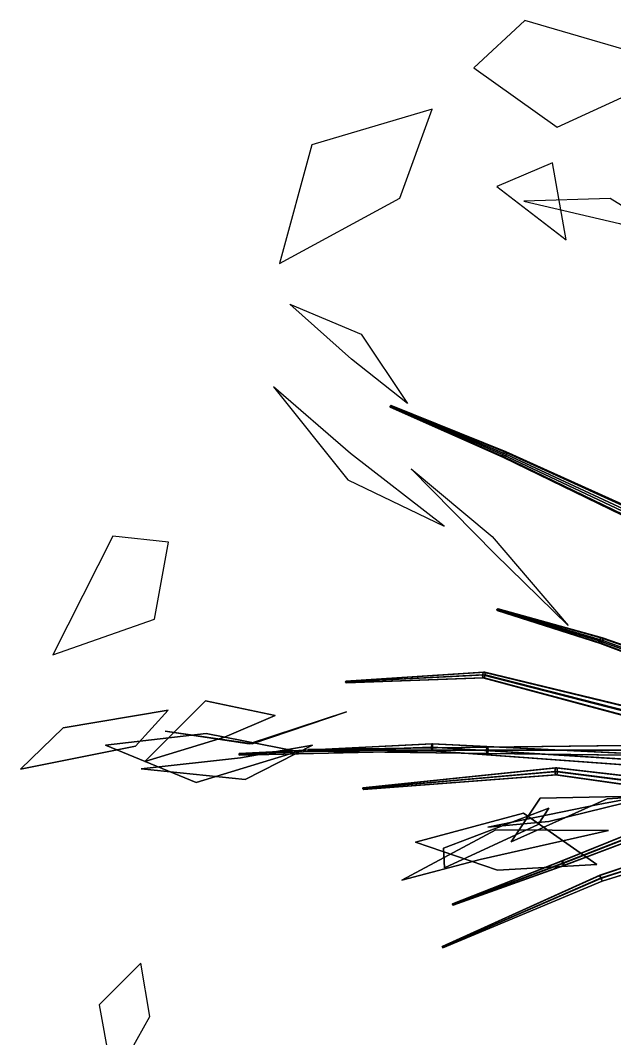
# Model space of a CAD drawing. Extents: x -4.17 to 3.96, y -4.63 to 4.19.
# Drawn here: x -4.17 to -1.18, y -1.49 to 3.65 of the extents above; entities that cross this region are included whole.
import ezdxf

# ---------------------------------------------------------------- set-up
doc = ezdxf.new("R2010")
doc.units = 0
doc.header["$MEASUREMENT"] = 0
for name, color, linetype in [('2D_PLAN', 7, 'CONTINUOUS'), ('BARK_DEC3', 35, 'CONTINUOUS'), ('LEAVES_DEC3', 64, 'CONTINUOUS')]:
    doc.layers.add(name, color=color, linetype=linetype)

msp = doc.modelspace()

# ---------------------------------------------------------------- linework, layer by layer
at = {"layer": '2D_PLAN'}
for p, q in [((-1.6322, 3.6469), (-1.8887, 3.4078)), ((-0.8161, 3.4078), (-1.6322, 3.6469)), ((-1.8887, 3.4078), (-1.469, 3.1089)), ((-1.469, 3.1089), (-0.8161, 3.4078)), ((-2.0986, 3.1986), (-2.7048, 3.0192)), ((-2.2618, 2.7502), (-2.0986, 3.1986)), ((-2.7048, 3.0192), (-2.868, 2.4213)), ((-1.4923, 2.9295), (-1.7721, 2.8099)), ((-1.4223, 2.5409), (-1.4923, 2.9295)), ((-1.7721, 2.8099), (-1.4223, 2.5409)), ((-2.868, 2.4213), (-2.2618, 2.7502)), ((-3.7074, 1.0462), (-4.0105, 0.4484)), ((-3.4276, 1.0164), (-3.7074, 1.0462)), ((-3.4976, 0.6278), (-3.4276, 1.0164)), ((-4.0105, 0.4484), (-3.4976, 0.6278)), ((-3.5675, -1.106), (-3.7773, -1.3152)), ((-3.5209, -1.375), (-3.5675, -1.106)), ((-3.7773, -1.3152), (-3.7074, -1.7039)), ((-3.7074, -1.7039), (-3.5209, -1.375))]:
    msp.add_line(p, q, dxfattribs=at)
at = {"layer": 'BARK_DEC3'}
for points in [[(-2.3102, 1.7018, 5.8396), (-2.3076, 1.7059, 5.8408), (-1.7345, 1.4721, 5.3994), (-1.7432, 1.4583, 5.3955)], [(-2.3098, 1.6977, 5.8424), (-2.3102, 1.7018, 5.8396), (-1.7432, 1.4583, 5.3955), (-1.7426, 1.4449, 5.4056)], [(-2.3068, 1.6977, 5.8464), (-2.3098, 1.6977, 5.8424), (-1.7426, 1.4449, 5.4056), (-1.7334, 1.4453, 5.4195)], [(-2.3076, 1.7059, 5.8408), (-2.3046, 1.7059, 5.8448), (-1.7252, 1.4724, 5.4134), (-1.7345, 1.4721, 5.3994)], [(-2.3042, 1.7018, 5.8476), (-2.3068, 1.6977, 5.8464), (-1.7334, 1.4453, 5.4195), (-1.7247, 1.459, 5.4234)], [(-2.3046, 1.7059, 5.8448), (-2.3042, 1.7018, 5.8476), (-1.7247, 1.459, 5.4234), (-1.7252, 1.4724, 5.4134)], [(-1.7432, 1.4583, 5.3955), (-1.7345, 1.4721, 5.3994), (-0.8801, 1.0836, 4.9215), (-0.9002, 1.0605, 4.9149)], [(-1.7426, 1.4449, 5.4056), (-1.7432, 1.4583, 5.3955), (-0.9002, 1.0605, 4.9149), (-0.9028, 1.0363, 4.934)], [(-1.7334, 1.4453, 5.4195), (-1.7426, 1.4449, 5.4056), (-0.9028, 1.0363, 4.934), (-0.8853, 1.035, 4.9597)], [(-1.7345, 1.4721, 5.3994), (-1.7252, 1.4724, 5.4134), (-0.8625, 1.0824, 4.9472), (-0.8801, 1.0836, 4.9215)], [(-1.7247, 1.459, 5.4234), (-1.7334, 1.4453, 5.4195), (-0.8853, 1.035, 4.9597), (-0.8651, 1.0581, 4.9664)], [(-1.7252, 1.4724, 5.4134), (-1.7247, 1.459, 5.4234), (-0.8651, 1.0581, 4.9664), (-0.8625, 1.0824, 4.9472)], [(-1.7721, 0.6772, 7.2292), (-1.7697, 0.6815, 7.2304), (-1.2489, 0.5342, 6.7368), (-1.2562, 0.5202, 6.7324)], [(-1.7711, 0.673, 7.2316), (-1.7721, 0.6772, 7.2292), (-1.2562, 0.5202, 6.7324), (-1.2547, 0.507, 6.7422)], [(-1.7677, 0.673, 7.2353), (-1.7711, 0.673, 7.2316), (-1.2547, 0.507, 6.7422), (-1.2461, 0.5078, 6.7564)], [(-1.7697, 0.6815, 7.2304), (-1.7663, 0.6815, 7.234), (-1.2403, 0.5349, 6.751), (-1.2489, 0.5342, 6.7368)], [(-1.7653, 0.6772, 7.2365), (-1.7677, 0.673, 7.2353), (-1.2461, 0.5078, 6.7564), (-1.2389, 0.5217, 6.7607)], [(-1.7663, 0.6815, 7.234), (-1.7653, 0.6772, 7.2365), (-1.2389, 0.5217, 6.7607), (-1.2403, 0.5349, 6.751)], [(-1.2562, 0.5202, 6.7324), (-1.2489, 0.5342, 6.7368), (-0.4274, 0.2489, 6.4701), (-0.4409, 0.2262, 6.4595)], [(-1.2547, 0.507, 6.7422), (-1.2562, 0.5202, 6.7324), (-0.4409, 0.2262, 6.4595), (-0.4446, 0.2031, 6.4756)], [(-1.2489, 0.5342, 6.7368), (-1.2403, 0.5349, 6.751), (-0.4174, 0.2484, 6.4967), (-0.4274, 0.2489, 6.4701)], [(-1.2389, 0.5217, 6.7607), (-1.2461, 0.5078, 6.7564), (-0.4346, 0.2026, 6.5022), (-0.421, 0.2253, 6.5128)], [(-1.2403, 0.5349, 6.751), (-1.2389, 0.5217, 6.7607), (-0.421, 0.2253, 6.5128), (-0.4174, 0.2484, 6.4967)], [(-1.2461, 0.5078, 6.7564), (-1.2547, 0.507, 6.7422), (-0.4446, 0.2031, 6.4756), (-0.4346, 0.2026, 6.5022)], [(-2.5352, 0.3126, 7.1589), (-2.5343, 0.3169, 7.1612), (-1.84, 0.3621, 6.825), (-1.8445, 0.3474, 6.8177)], [(-2.5343, 0.3169, 7.1612), (-2.5322, 0.3169, 7.1657), (-1.8337, 0.362, 6.8407), (-1.84, 0.3621, 6.825)], [(-2.5322, 0.3169, 7.1657), (-2.5309, 0.3126, 7.1679), (-1.8319, 0.3473, 6.8491), (-1.8337, 0.362, 6.8407)], [(-1.8445, 0.3474, 6.8177), (-1.84, 0.3621, 6.825), (-0.9527, 0.147, 6.5227), (-0.9618, 0.1216, 6.5101)], [(-1.84, 0.3621, 6.825), (-1.8337, 0.362, 6.8407), (-0.9431, 0.1469, 6.5508), (-0.9527, 0.147, 6.5227)], [(-1.8337, 0.362, 6.8407), (-1.8319, 0.3473, 6.8491), (-0.9425, 0.1215, 6.5664), (-0.9431, 0.1469, 6.5508)], [(-2.534, 0.3083, 7.161), (-2.5352, 0.3126, 7.1589), (-1.8445, 0.3474, 6.8177), (-1.8426, 0.3326, 6.8262)], [(-2.5318, 0.3083, 7.1655), (-2.534, 0.3083, 7.161), (-1.8426, 0.3326, 6.8262), (-1.8363, 0.3326, 6.8419)], [(-2.5309, 0.3126, 7.1679), (-2.5318, 0.3083, 7.1655), (-1.8363, 0.3326, 6.8419), (-1.8319, 0.3473, 6.8491)], [(-1.8426, 0.3326, 6.8262), (-1.8445, 0.3474, 6.8177), (-0.9618, 0.1216, 6.5101), (-0.9613, 0.0962, 6.5256)], [(-1.8363, 0.3326, 6.8419), (-1.8426, 0.3326, 6.8262), (-0.9613, 0.0962, 6.5256), (-0.9517, 0.0961, 6.5537)], [(-1.8319, 0.3473, 6.8491), (-1.8363, 0.3326, 6.8419), (-0.9517, 0.0961, 6.5537), (-0.9425, 0.1215, 6.5664)], [(-3.0719, -0.0478, 4.3824), (-3.0717, -0.0478, 4.3874), (-2.0972, 0.0001, 4.3602), (-2.0999, 0, 4.3402)], [(-3.0717, -0.0478, 4.3874), (-3.0714, -0.0521, 4.3899), (-2.0961, -0.0173, 4.3702), (-2.0972, 0.0001, 4.3602)], [(-2.0999, 0, 4.3402), (-2.0972, 0.0001, 4.3602), (-0.9658, -0.0561, 4.107), (-0.974, -0.0561, 4.0726)], [(-2.0972, 0.0001, 4.3602), (-2.0961, -0.0173, 4.3702), (-0.9613, -0.0868, 4.1242), (-0.9658, -0.0561, 4.107)], [(-3.0718, -0.0521, 4.3799), (-3.0719, -0.0478, 4.3824), (-2.0999, 0, 4.3402), (-2.1014, -0.0174, 4.3303)], [(-3.0715, -0.0564, 4.3824), (-3.0718, -0.0521, 4.3799), (-2.1014, -0.0174, 4.3303), (-2.1003, -0.0347, 4.3402)], [(-3.0714, -0.0564, 4.3874), (-3.0715, -0.0564, 4.3824), (-2.1003, -0.0347, 4.3402), (-2.0976, -0.0347, 4.3602)], [(-3.0714, -0.0521, 4.3899), (-3.0714, -0.0564, 4.3874), (-2.0976, -0.0347, 4.3602), (-2.0961, -0.0173, 4.3702)], [(-2.7244, -0.0325, 8.1829), (-2.7243, -0.0282, 8.1854), (-1.8229, -0.0161, 8.1265), (-1.825, -0.0325, 8.1171)], [(-2.7243, -0.0368, 8.1854), (-2.7244, -0.0325, 8.1829), (-1.825, -0.0325, 8.1171), (-1.8229, -0.0489, 8.1265)], [(-2.7243, -0.0282, 8.1854), (-2.724, -0.0282, 8.1904), (-1.8187, -0.0161, 8.1452), (-1.8229, -0.0161, 8.1265)], [(-2.724, -0.0368, 8.1904), (-2.7243, -0.0368, 8.1854), (-1.8229, -0.0489, 8.1265), (-1.8187, -0.049, 8.1452)], [(-2.724, -0.0282, 8.1904), (-2.7239, -0.0325, 8.1929), (-1.8166, -0.0325, 8.1546), (-1.8187, -0.0161, 8.1452)], [(-2.7239, -0.0325, 8.1929), (-2.724, -0.0368, 8.1904), (-1.8187, -0.049, 8.1452), (-1.8166, -0.0325, 8.1546)], [(-2.1014, -0.0174, 4.3303), (-2.0999, 0, 4.3402), (-0.974, -0.0561, 4.0726), (-0.9778, -0.0868, 4.0552)], [(-2.1003, -0.0347, 4.3402), (-2.1014, -0.0174, 4.3303), (-0.9778, -0.0868, 4.0552), (-0.9733, -0.1176, 4.0724)], [(-2.0976, -0.0347, 4.3602), (-2.1003, -0.0347, 4.3402), (-0.9733, -0.1176, 4.0724), (-0.9651, -0.1176, 4.1069)], [(-2.0961, -0.0173, 4.3702), (-2.0976, -0.0347, 4.3602), (-0.9651, -0.1176, 4.1069), (-0.9613, -0.0868, 4.1242)], [(-1.825, -0.0325, 8.1171), (-1.8229, -0.0161, 8.1265), (-1.1303, -0.0081, 7.8445), (-1.1343, -0.0325, 7.831)], [(-1.8229, -0.0489, 8.1265), (-1.825, -0.0325, 8.1171), (-1.1343, -0.0325, 7.831), (-1.1299, -0.0569, 7.8444)], [(-1.8229, -0.0161, 8.1265), (-1.8187, -0.0161, 8.1452), (-1.1219, -0.0081, 7.8715), (-1.1303, -0.0081, 7.8445)], [(-1.8187, -0.049, 8.1452), (-1.8229, -0.0489, 8.1265), (-1.1299, -0.0569, 7.8444), (-1.1215, -0.0569, 7.8714)], [(-1.8187, -0.0161, 8.1452), (-1.8166, -0.0325, 8.1546), (-1.1175, -0.0325, 7.885), (-1.1219, -0.0081, 7.8715)], [(-1.8166, -0.0325, 8.1546), (-1.8187, -0.049, 8.1452), (-1.1215, -0.0569, 7.8714), (-1.1175, -0.0325, 7.885)], [(-2.4475, -0.2257, 6.2555), (-2.4472, -0.2214, 6.2581), (-1.4765, -0.121, 5.9901), (-1.4802, -0.1391, 5.9804)], [(-2.4465, -0.2301, 6.2579), (-2.4475, -0.2257, 6.2555), (-1.4802, -0.1391, 5.9804), (-1.4771, -0.1569, 5.9902)], [(-2.4472, -0.2214, 6.2581), (-2.4459, -0.2214, 6.2629), (-1.4696, -0.1209, 6.0096), (-1.4765, -0.121, 5.9901)], [(-2.4459, -0.2214, 6.2629), (-2.4449, -0.2257, 6.2652), (-1.4664, -0.1388, 6.0194), (-1.4696, -0.1209, 6.0096)], [(-2.4449, -0.2257, 6.2652), (-2.4452, -0.2301, 6.2627), (-1.4702, -0.1568, 6.0097), (-1.4664, -0.1388, 6.0194)], [(-1.4802, -0.1391, 5.9804), (-1.4765, -0.121, 5.9901), (-0.6657, -0.2151, 5.6217), (-0.6693, -0.2432, 5.6059)], [(-1.4771, -0.1569, 5.9902), (-1.4802, -0.1391, 5.9804), (-0.6693, -0.2432, 5.6059), (-0.6605, -0.2714, 5.6193)], [(-1.4765, -0.121, 5.9901), (-1.4696, -0.1209, 6.0096), (-0.6532, -0.215, 5.651), (-0.6657, -0.2151, 5.6217)], [(-1.4664, -0.1388, 6.0194), (-1.4702, -0.1568, 6.0097), (-0.648, -0.2713, 5.6488), (-0.6443, -0.243, 5.6646)], [(-1.4696, -0.1209, 6.0096), (-1.4664, -0.1388, 6.0194), (-0.6443, -0.243, 5.6646), (-0.6532, -0.215, 5.651)], [(-2.4452, -0.2301, 6.2627), (-2.4465, -0.2301, 6.2579), (-1.4771, -0.1569, 5.9902), (-1.4702, -0.1568, 6.0097)], [(-1.4702, -0.1568, 6.0097), (-1.4771, -0.1569, 5.9902), (-0.6605, -0.2714, 5.6193), (-0.648, -0.2713, 5.6488)], [(-1.4444, -0.5894, 9.606), (-1.4413, -0.5897, 9.6201), (-0.7313, -0.303, 9.521), (-0.7364, -0.3037, 9.4966)], [(-1.4417, -0.601, 9.5977), (-1.4444, -0.5894, 9.606), (-0.7364, -0.3037, 9.4966), (-0.7315, -0.3241, 9.4834)], [(-1.4413, -0.5897, 9.6201), (-1.4355, -0.6016, 9.626), (-0.7212, -0.3229, 9.532), (-0.7313, -0.303, 9.521)], [(-1.4359, -0.6129, 9.6036), (-1.4417, -0.601, 9.5977), (-0.7315, -0.3241, 9.4834), (-0.7214, -0.3439, 9.4944)], [(-1.4328, -0.6132, 9.6178), (-1.4359, -0.6129, 9.6036), (-0.7214, -0.3439, 9.4944), (-0.7162, -0.3433, 9.5188)], [(-1.4355, -0.6016, 9.626), (-1.4328, -0.6132, 9.6178), (-0.7162, -0.3433, 9.5188), (-0.7212, -0.3229, 9.532)], [(-1.2537, -0.663, 3.246), (-1.2528, -0.6615, 3.2649), (-0.7155, -0.4839, 3.1149), (-0.7197, -0.4829, 3.0898)], [(-1.2485, -0.6787, 3.2374), (-1.2537, -0.663, 3.246), (-0.7197, -0.4829, 3.0898), (-0.7131, -0.5026, 3.0747)], [(-1.2528, -0.6615, 3.2649), (-1.2465, -0.6758, 3.2751), (-0.7048, -0.5045, 3.125), (-0.7155, -0.4839, 3.1149)], [(-1.2423, -0.6929, 3.2475), (-1.2485, -0.6787, 3.2374), (-0.7131, -0.5026, 3.0747), (-0.7024, -0.5234, 3.0847)], [(-1.2465, -0.6758, 3.2751), (-1.2413, -0.6915, 3.2663), (-0.6982, -0.5243, 3.11), (-0.7048, -0.5045, 3.125)], [(-1.2413, -0.6915, 3.2663), (-1.2423, -0.6929, 3.2475), (-0.7024, -0.5234, 3.0847), (-0.6982, -0.5243, 3.11)], [(-1.9966, -0.8056, 9.7662), (-1.9953, -0.8056, 9.771), (-1.4413, -0.5897, 9.6201), (-1.4444, -0.5894, 9.606)], [(-1.9959, -0.8097, 9.7634), (-1.9966, -0.8056, 9.7662), (-1.4444, -0.5894, 9.606), (-1.4417, -0.601, 9.5977)], [(-1.9938, -0.8138, 9.7654), (-1.9959, -0.8097, 9.7634), (-1.4417, -0.601, 9.5977), (-1.4359, -0.6129, 9.6036)], [(-1.9953, -0.8056, 9.771), (-1.9932, -0.8097, 9.773), (-1.4355, -0.6016, 9.626), (-1.4413, -0.5897, 9.6201)], [(-1.9924, -0.8138, 9.7702), (-1.9938, -0.8138, 9.7654), (-1.4359, -0.6129, 9.6036), (-1.4328, -0.6132, 9.6178)], [(-1.9932, -0.8097, 9.773), (-1.9924, -0.8138, 9.7702), (-1.4328, -0.6132, 9.6178), (-1.4355, -0.6016, 9.626)], [(-2.0487, -1.0206, 3.1542), (-2.0473, -1.0246, 3.1569), (-1.2465, -0.6758, 3.2751), (-1.2528, -0.6615, 3.2649)], [(-2.048, -1.0206, 3.1493), (-2.0487, -1.0206, 3.1542), (-1.2528, -0.6615, 3.2649), (-1.2537, -0.663, 3.246)], [(-2.046, -1.0246, 3.147), (-2.048, -1.0206, 3.1493), (-1.2537, -0.663, 3.246), (-1.2485, -0.6787, 3.2374)], [(-2.0473, -1.0246, 3.1569), (-2.0453, -1.0285, 3.1547), (-1.2413, -0.6915, 3.2663), (-1.2465, -0.6758, 3.2751)], [(-2.0446, -1.0285, 3.1497), (-2.046, -1.0246, 3.147), (-1.2485, -0.6787, 3.2374), (-1.2423, -0.6929, 3.2475)], [(-2.0453, -1.0285, 3.1547), (-2.0446, -1.0285, 3.1497), (-1.2423, -0.6929, 3.2475), (-1.2413, -0.6915, 3.2663)]]:
    msp.add_3dface(points, dxfattribs=at)
at = {"layer": 'LEAVES_DEC3'}
for points in [[(-0.7976, 2.5011, 5.5551), (-1.2008, 2.7483, 5.7451), (-1.637, 2.7348, 5.9132), (-1.1547, 2.6222, 5.998)], [(-2.2222, 1.7164, 6.5903), (-2.5047, 1.9387, 6.39), (-2.8157, 2.2164, 6.6578), (-2.4561, 2.0658, 6.4991)], [(-2.0384, 1.0969, 3.2984), (-2.5102, 1.4635, 3.0807), (-2.8987, 1.7997, 3.3308), (-2.5234, 1.3304, 3.3094)], [(-1.4125, 0.5969, 9.3258), (-1.7826, 0.9582, 9.3403), (-2.2037, 1.3866, 9.7928), (-1.7967, 1.0452, 9.7389)], [(-2.8904, 0.1429, 5.62), (-3.2404, 0.2176, 5.7835), (-3.5464, -0.0884, 5.9569), (-3.145, 0.0337, 5.9559)], [(-2.8904, 0.1429, 5.62), (-3.145, 0.0337, 5.9559), (-3.5464, -0.0884, 5.9569), (-3.2404, 0.2176, 5.7835)], [(-3.43, 0.1705, 3.9239), (-3.5947, -0.0111, 3.8576), (-4.1743, -0.1271, 3.6782), (-3.9584, 0.0811, 3.892)], [(-3.43, 0.1705, 3.9239), (-3.9584, 0.0811, 3.892), (-4.1743, -0.1271, 3.6782), (-3.5947, -0.0111, 3.8576)], [(-2.5312, 0.1617, 3.1317), (-3.0214, 0, 2.9449), (-3.4445, 0.0645, 3.2361), (-3.0052, 0, 3.1279)], [(-2.5312, 0.1617, 3.1317), (-3.0052, 0, 3.1279), (-3.4445, 0.0645, 3.2361), (-3.0214, 0, 2.9449)], [(-2.7753, -0.0384, 6.3309), (-3.2889, -0.1951, 6.3387), (-3.745, -0.0061, 6.5959), (-3.2369, 0.0523, 6.5711)], [(-2.7753, -0.0384, 6.3309), (-3.2369, 0.0523, 6.5711), (-3.745, -0.0061, 6.5959), (-3.2889, -0.1951, 6.3387)], [(-2.7019, -0.0073, 8.2093), (-3.0655, -0.0701, 7.8567), (-3.5661, -0.1257, 7.8006), (-3.0406, -0.1798, 8.0469)], [(-2.7019, -0.0073, 8.2093), (-3.0406, -0.1798, 8.0469), (-3.5661, -0.1257, 7.8006), (-3.0655, -0.0701, 7.8567)], [(-0.8467, -0.2284, 8.2045), (-1.5104, -0.3917, 7.9971), (-1.8178, -0.4207, 8.2159), (-1.2621, -0.3059, 8.3077)], [(-0.8467, -0.2284, 8.2045), (-1.2621, -0.3059, 8.3077), (-1.8178, -0.4207, 8.2159), (-1.5104, -0.3917, 7.9971)], [(-0.9775, -0.2624, 5.9592), (-1.2172, -0.2769, 5.4275), (-1.7004, -0.4937, 5.1932), (-1.5537, -0.2731, 5.7873)], [(-0.9775, -0.2624, 5.9592), (-1.5537, -0.2731, 5.7873), (-1.7004, -0.4937, 5.1932), (-1.2172, -0.2769, 5.4275)], [(-1.2691, -0.608, 4.465), (-1.6382, -0.3489, 4.1095), (-2.1833, -0.496, 4.0599), (-1.7688, -0.6361, 4.2698)], [(-1.2691, -0.608, 4.465), (-1.7688, -0.6361, 4.2698), (-2.1833, -0.496, 4.0599), (-1.6382, -0.3489, 4.1095)], [(-1.5105, -0.3249, 6.9111), (-1.5647, -0.4058, 6.4106), (-2.0365, -0.6253, 6.0176), (-2.0414, -0.525, 6.4126)], [(-1.5105, -0.3249, 6.9111), (-2.0414, -0.525, 6.4126), (-2.0365, -0.6253, 6.0176), (-1.5647, -0.4058, 6.4106)], [(-1.2102, -0.436, 7.5531), (-1.7783, -0.4333, 7.2334), (-2.2521, -0.6867, 7.4643), (-1.8558, -0.5836, 7.4749)], [(-1.2102, -0.436, 7.5531), (-1.8558, -0.5836, 7.4749), (-2.2521, -0.6867, 7.4643), (-1.7783, -0.4333, 7.2334)]]:
    msp.add_3dface(points, dxfattribs=at)

doc.saveas('drawing.dxf')
